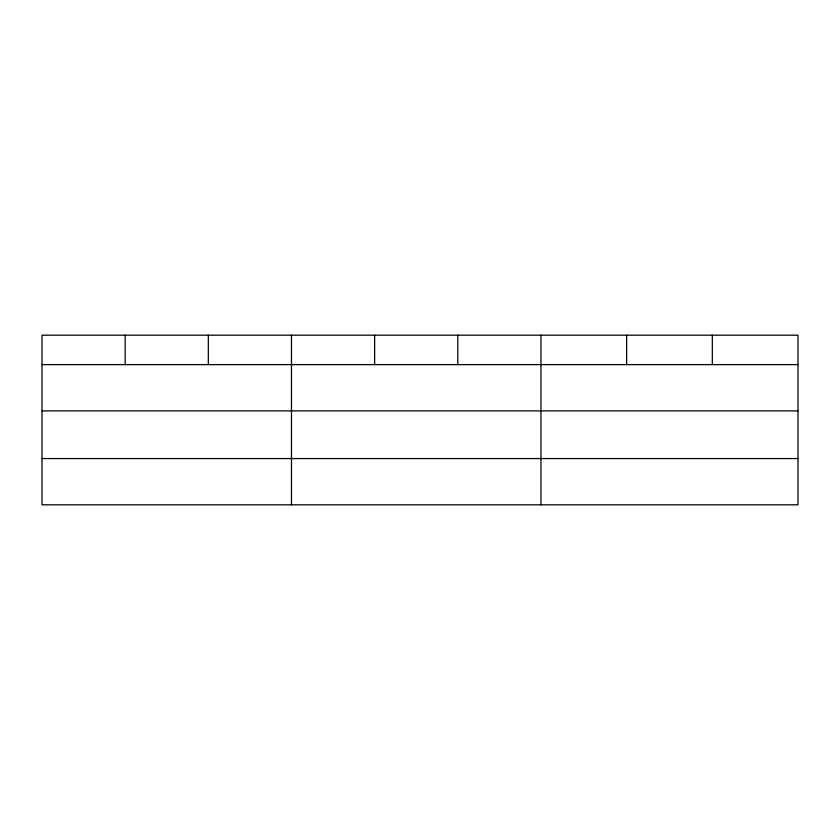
<?xml version="1.0" encoding="UTF-8"?>
<svg xmlns="http://www.w3.org/2000/svg" width="840" height="840" viewBox="0 0 840 840"><rect width="100%" height="100%" fill="white"/><g stroke="black" fill="none" stroke-linecap="round" stroke-linejoin="round"><path stroke-width="1.26" d="M798 410.886L798 335.181L42 335.181L42 504.819L798 504.819L798 410.886L42 410.886M42 364.623L798 364.623M42 458.556L798 458.556M712.32 335.181L712.32 364.623M626.64 335.181L626.64 364.623M540.96 335.181L540.96 504.819M457.8 335.181L457.8 364.623M374.64 335.181L374.64 364.623M291.48 335.181L291.48 504.819M208.32 335.181L208.32 364.623M125.16 335.181L125.16 364.623"/></g></svg>
